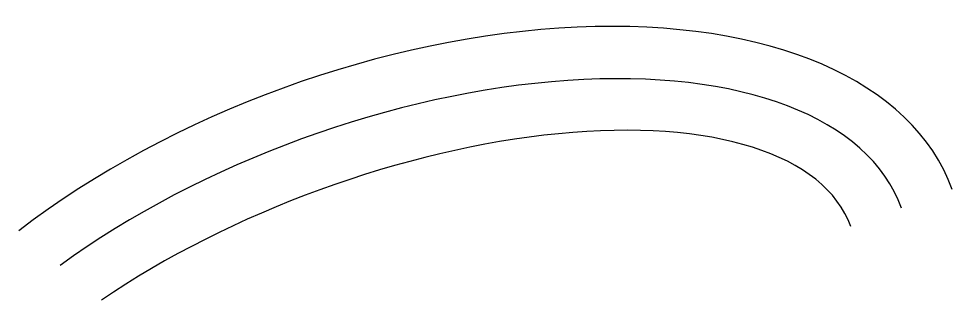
# Model space of a CAD drawing. Units: millimetres at full size, sheet at 1:100. Extents: x -2084 to 3101, y -4485 to -2924.
import ezdxf

# ---------------------------------------------------------------- set-up
doc = ezdxf.new("R2010")
doc.units = ezdxf.units.MM
doc.header["$LTSCALE"] = 100
doc.layers.add('0-0', color=7, linetype='Continuous')

msp = doc.modelspace()

# ---------------------------------------------------------------- linework, layer by layer
at = {"layer": '0-0'}
for major_axis, ratio, start_param, end_param in [((3101, 1128.7), 0.545455, 6.283185, 8.37758), ((2819.1, 1026.1), 0.5, 0, 2.094395), ((2537.2, 923.5), 0.444444, 0, 2.094395)]:
    msp.add_ellipse((0, -5000), major_axis=major_axis, ratio=ratio, start_param=start_param, end_param=end_param, dxfattribs=at)

doc.saveas('drawing.dxf')
